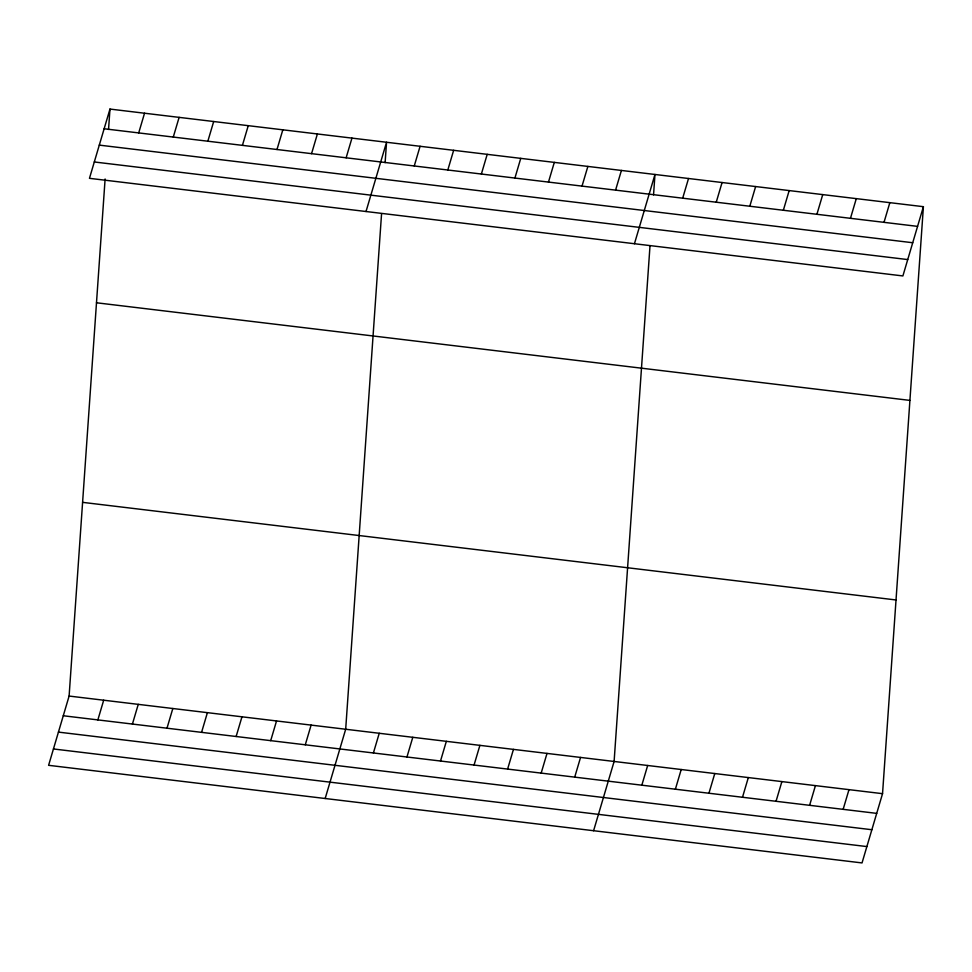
<?xml version="1.0" encoding="UTF-8"?>
<svg xmlns="http://www.w3.org/2000/svg" width="972" height="972" viewBox="0 0 972 972"><rect width="100%" height="100%" fill="white"/><g stroke="black" fill="none" stroke-linecap="round" stroke-linejoin="round"><path stroke-width="1.46" d="M923.4 206.684L902.891 275.939L89.46 178.326L109.97 109.071L923.4 206.684L882.54 793.674L862.03 862.929L48.6 765.316L69.109 696.061L105.11 178.982M108.548 129.458L109.97 109.071M381.571 213.621L345.68 729.255L325.17 798.51M385.119 162.652L386.54 142.264L366.019 211.519M650.001 245.831L614.11 761.465L593.6 830.72M653.548 194.862L654.97 174.474L634.449 243.729M138.704 132.921L144.536 113.226M173.283 137.064L179.115 117.369M207.85 141.207L213.682 121.524M242.417 145.363L248.249 125.667M97.856 719.912L103.688 700.217M276.996 149.506L282.828 129.811M132.423 724.055L138.255 704.36M311.562 153.661L317.394 133.966M166.99 728.21L172.822 708.515M346.129 157.804L351.961 138.109M201.569 732.353L207.4 712.658M236.135 736.497L241.967 716.814M414.254 165.981L420.086 146.286M270.702 740.652L276.534 720.957M447.813 170.003L453.645 150.308M305.281 744.795L311.113 725.1M481.371 174.037L487.203 154.341M514.917 178.058L520.749 158.363M373.406 752.972L379.238 733.277M548.475 182.08L554.307 162.385M406.952 756.994L412.784 737.311M582.021 186.114L587.866 166.419M440.51 761.027L446.342 741.332M615.58 190.135L621.412 170.44M474.057 765.049L479.901 745.354M507.615 769.071L513.447 749.388M682.684 198.191L688.528 178.496M541.173 773.105L547.005 753.409M716.243 202.212L722.074 182.517M574.719 777.126L580.551 757.431M749.801 206.246L755.633 186.551M783.347 210.268L789.179 190.573M641.836 785.182L647.668 765.486M816.905 214.29L822.737 194.594M675.382 789.203L681.214 769.52M850.464 218.323L856.296 198.628M708.94 793.237L714.772 773.542M884.01 222.345L889.842 202.65M742.499 797.259L748.331 777.564M776.045 801.28L781.877 781.597M809.603 805.314L815.435 785.619M843.149 809.336L848.993 789.641M104.138 128.766L917.568 226.367M99.29 145.12L912.72 242.733M94.296 161.972L907.727 259.573M96.483 302.778L909.913 400.391M82.596 502.354L896.026 599.967M69.109 696.061L882.54 793.674M63.277 715.757L876.708 813.37M58.442 732.11L871.86 829.724M53.448 748.962L866.878 846.576"/></g></svg>
